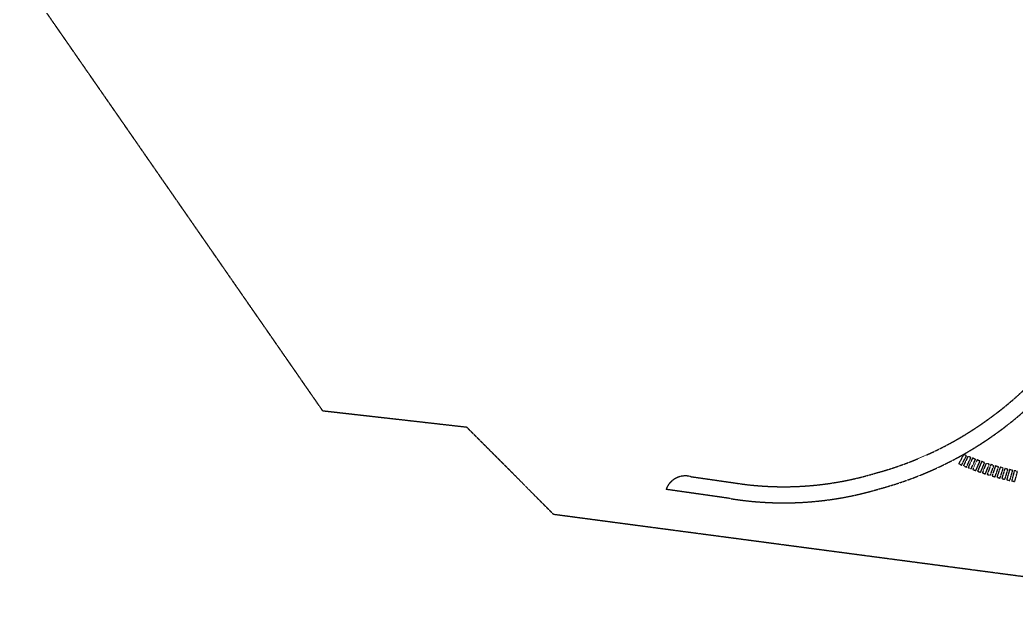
# Model space of a CAD drawing. Header units: millimetres. Extents: x -480992 to 10416, y 1879 to 324881.
# Drawn here: x -472187 to -348698, y 153499 to 225317 of the extents above; entities that cross this region are included whole.
import ezdxf

# ---------------------------------------------------------------- set-up
doc = ezdxf.new("R2010")
doc.units = ezdxf.units.MM
doc.linetypes.add('ACAD_ISO02W100', pattern=[15, 12, -3])

msp = doc.modelspace()

# ---------------------------------------------------------------- linework, layer by layer
at = {"color": 0, "linetype": 'ACAD_ISO02W100', "lineweight": 25, "transparency": 33554687}
for points in [[(-434626, 176814), (-472187, 230976), (-469584, 295187), (-403145, 324881), (-347647, 301702), (-292722, 273034), (-250512, 274126), (-221643, 272065)], [(-182647, 189960), (-295645, 204555), (-326850, 153499), (-406008, 163984), (-416776, 174792), (-434626, 176814)]]:
    msp.add_lwpolyline(points, dxfattribs=at)
msp.add_lwpolyline([(-364634, 259066), (-328096, 223251), (-329278, 222064, 0.1423427), (-330568, 219590), (-335036, 195594, -0.2472704), (-365567, 167191, -0.1138625), (-384106, 165963), (-392085, 167101, -0.3863778), (-389074, 168692), (-383824, 167942, 0.1144028), (-366090, 169122, 0.091052), (-352163, 175782, 0.1565551), (-336945, 196190), (-332504, 220062, 0.1862857), (-334668, 226999), (-365937, 257748, 0.3647559), (-365937, 257748), (-364634, 259066)], format="xyb", dxfattribs=at)
for points in [[(-355439, 170110), (-354850, 171269), (-355206, 171450), (-355796, 170292)], [(-354860, 169869), (-354293, 171038), (-354652, 171213), (-355220, 170044)], [(-354277, 169638), (-353732, 170818), (-354095, 170986), (-354640, 169806)], [(-353690, 169419), (-353166, 170609), (-353533, 170770), (-354056, 169580)], [(-353098, 169211), (-352597, 170410), (-352966, 170564), (-353467, 169365)], [(-352503, 169013), (-352025, 170222), (-352397, 170369), (-352875, 169161)], [(-351904, 168827), (-351449, 170045), (-351823, 170185), (-352279, 168968)], [(-351302, 168653), (-350869, 169879), (-351247, 170012), (-351679, 168786)], [(-350696, 168490), (-350287, 169724), (-350667, 169849), (-351076, 168616)], [(-350088, 168338), (-349702, 169579), (-350084, 169698), (-350470, 168457)], [(-349476, 168197), (-349114, 169446), (-349498, 169557), (-349861, 168309)], [(-348863, 168069), (-348524, 169324), (-348910, 169428), (-349249, 168173)]]:
    msp.add_lwpolyline(points, close=True, dxfattribs=at)

doc.saveas('drawing.dxf')
